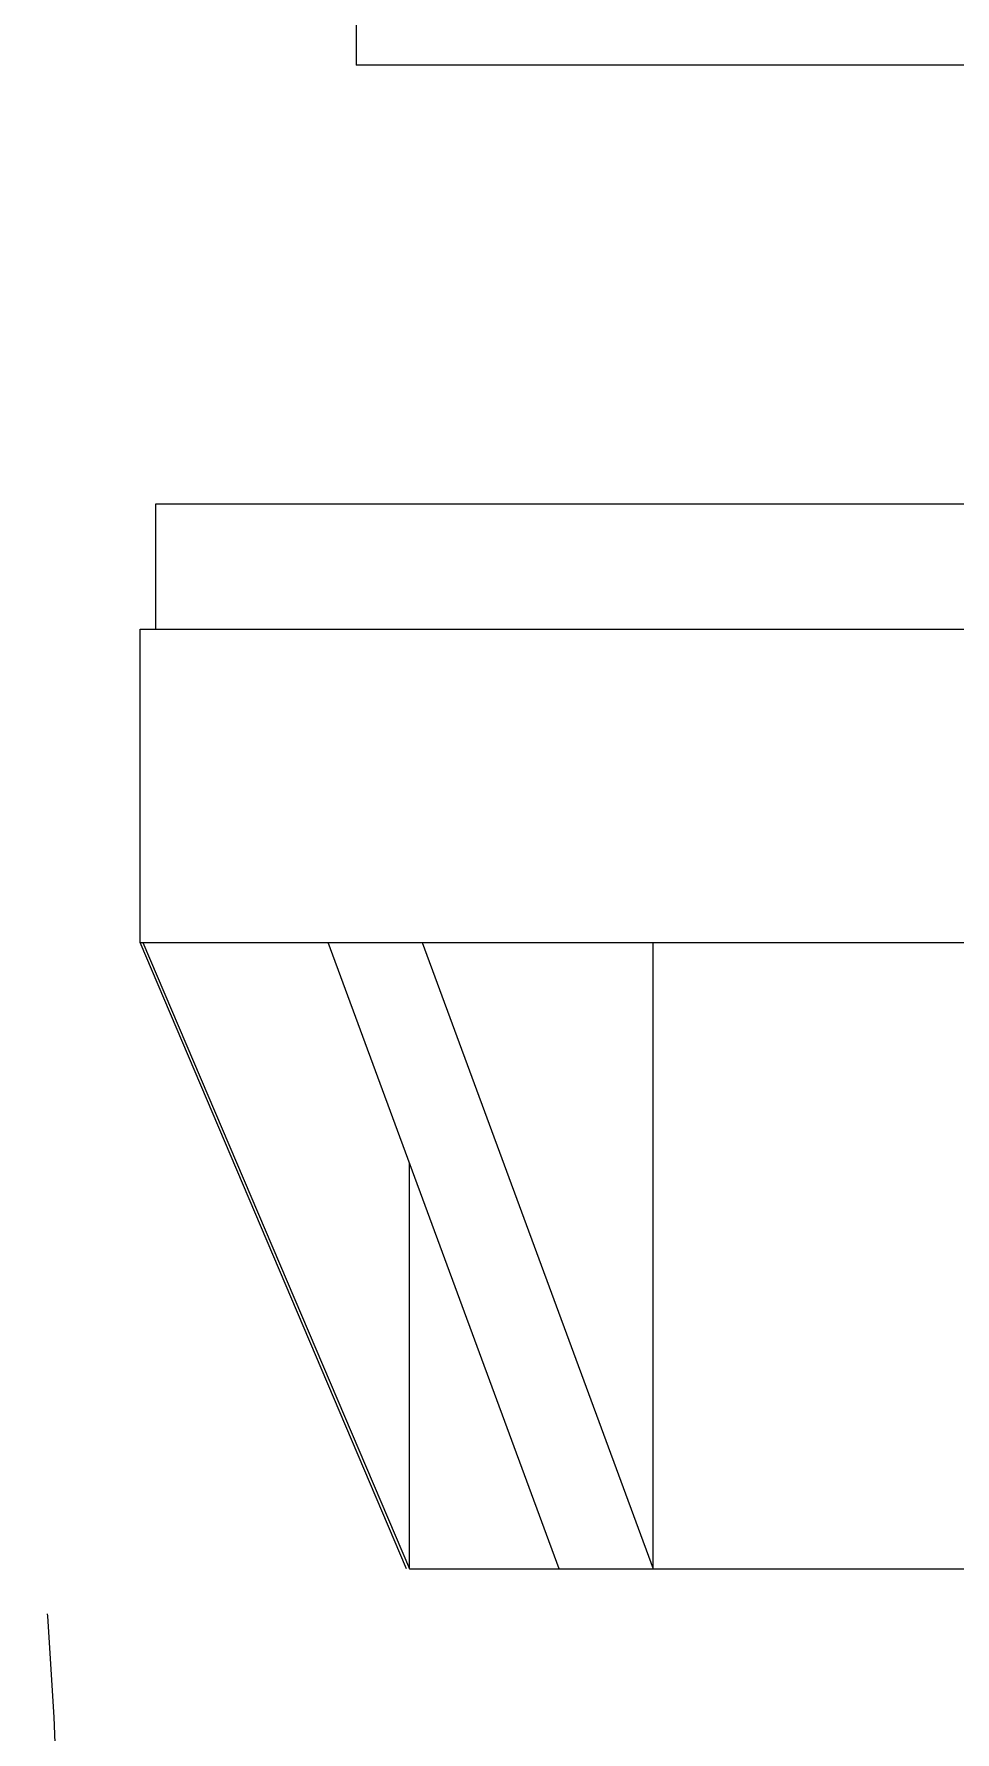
# Model space of a CAD drawing. Header units: millimetres. Extents: x 5401 to 6241, y 1473 to 2067.
# Drawn here: x 5507 to 5521.71, y 1675.63 to 1702.74 of the extents above; entities that cross this region are included whole.
import ezdxf

# ---------------------------------------------------------------- set-up
doc = ezdxf.new("R2010")
doc.units = ezdxf.units.MM
doc.linetypes.add('CENTERX2', pattern=[101.6, 63.5, -12.7, 12.7, -12.7])
doc.layers.add('CENTER', color=1, linetype='CENTERX2')

msp = doc.modelspace()

# ---------------------------------------------------------------- linework, layer by layer
at = {"color": 7, "linetype": 'Continuous', "lineweight": 18}
for p, q in [((5512.147, 1703.237), (5512.147, 1702.237)), ((5560.747, 1702.237), (5512.147, 1702.237)), ((5508.947, 1695.237), (5534.647, 1695.237)), ((5508.947, 1693.237), (5508.947, 1695.237)), ((5508.947, 1693.237), (5508.947, 1693.237)), ((5508.947, 1693.237), (5527.627, 1693.237))]:
    msp.add_line(p, q, dxfattribs=at)
at = {"color": 7, "linetype": 'Continuous'}
for p, q in [((5508.697, 1688.237), (5508.697, 1693.237)), ((5508.697, 1693.237), (5534.647, 1693.237)), ((5512.947, 1678.237), (5508.697, 1688.237)), ((5508.697, 1688.237), (5526.447, 1688.237)), ((5508.738, 1688.237), (5512.995, 1678.237)), ((5515.387, 1678.237), (5511.7, 1688.237)), ((5513.2, 1688.237), (5516.887, 1678.237)), ((5516.887, 1678.237), (5516.887, 1688.237)), ((5512.995, 1678.237), (5512.995, 1684.724))]:
    msp.add_line(p, q, dxfattribs=at)
msp.add_line((5512.995, 1678.237), (5534.647, 1678.237))
at = {"layer": 'CENTER', "ltscale": 0.25}
msp.add_open_spline([(5484.089, 1669.022, 0), (5484.291, 1675.439, 0), (5484.637, 1686.466, 0), (5517.225, 1694.389, 0), (5497.419, 1644.117), (5532.864, 1639.685, 0), (5535.762, 1655.26), (5536.376, 1663.557)], degree=3, knots=[0, 0, 0, 0, 17.249459, 29.642166, 75.733509, 89.541235, 112.372857, 112.372857, 112.372857, 112.372857], dxfattribs=at)

doc.saveas('drawing.dxf')
